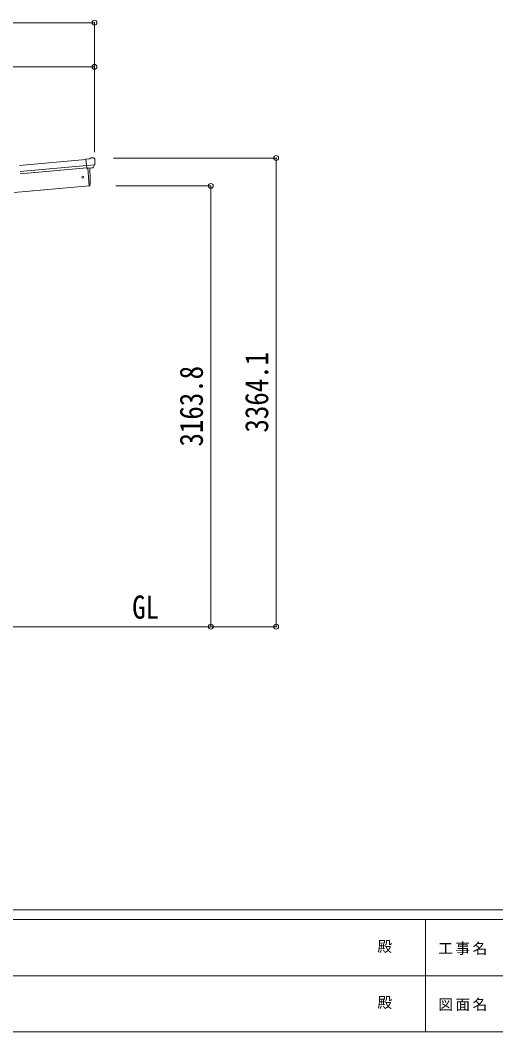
# Model space of a CAD drawing. Units: millimetres at full size. Extents: x -9783 to 33612, y -6828 to 13249.
# Drawn here: x -3378 to 35, y -6828 to 433 of the extents above; entities that cross this region are included whole.
import ezdxf
from ezdxf.enums import TextEntityAlignment as Align

# ---------------------------------------------------------------- set-up
doc = ezdxf.new("R2010")
doc.units = ezdxf.units.MM
doc.header["$LTSCALE"] = 35
doc.header["$PDMODE"] = 32
doc.header["$PDSIZE"] = 35
for name, color, linetype, lineweight in [('0-0_0', 7, 'Continuous', 9), ('0-1_本体', 4, 'Continuous', 9), ('0-2_部品', 7, 'Continuous', 9), ('0-A_寸法', 6, 'Continuous', 9), ('F-0_240', 7, 'Continuous', 9)]:
    doc.layers.add(name, color=color, linetype=linetype, lineweight=lineweight)
doc.styles.add('ＭＳ ゴシック', font='')
doc.styles.get('ＭＳ ゴシック').set_extended_font_data('MS Gothic')

msp = doc.modelspace()

# ---------------------------------------------------------------- linework, layer by layer
at = {"layer": '0-0_0', "color": 6}
for p, q in [((-1540.83, -3920.32), (-1540.83, -556.22)), ((-2009.85, -756.52), (-2009.85, -3920.32))]:
    msp.add_line(p, q, dxfattribs=at)
at = {"layer": '0-0_0'}
msp.add_line((-8255.19, -3920.32), (-2248.52, -3920.32), dxfattribs=at)
at = {"layer": '0-1_本体'}
for p, q in [((-3383.37, -610.33), (-2906.06, -567.01)), ((-3379.47, -653.36), (-2902.35, -610.06)), ((-3377.95, -670.08), (-2900.83, -626.78)), ((-2893.62, -628.93), (-2882.45, -756.54)), ((-3420.4, -803.6), (-2882.45, -756.54))]:
    msp.add_line(p, q, dxfattribs=at)
at = {"layer": '0-2_部品'}
for p, q in [((-2879.68, -562.56), (-2906.25, -564.88)), ((-2900.59, -629.55), (-2906.25, -564.88)), ((-2879.68, -562.56), (-2867.96, -555.79)), ((-2853.06, -554.21), (-2866.72, -555.4)), ((-2843.92, -559.96), (-2849.41, -555.36)), ((-2842.86, -562), (-2842.74, -563.34)), ((-2843.38, -604.85), (-2902.3, -610)), ((-2890.63, -628.67), (-2900.59, -629.55)), ((-2893.62, -628.93), (-2882.45, -756.54)), ((-2857.02, -625.73), (-2864.73, -626.41)), ((-2854.63, -624.33), (-2843.7, -605.4)), ((-2882.45, -756.54), (-2880.4, -756.29))]:
    msp.add_line(p, q, dxfattribs=at)
for points in [[(-2890.63, -628.67), (-2890.36, -628.74), (-2864.98, -626.52), (-2864.73, -626.41)], [(-2843.31, -604.22), (-2843.6, -605.2), (-2843.7, -605.4)]]:
    msp.add_lwpolyline(points, dxfattribs=at)
msp.add_circle((-2928.14, -693.28), 6.5, dxfattribs=at)
for centre, radius, start, end in [((-2866.46, -558.39), 3, 95, 120), ((-2852.62, -559.19), 5, 50.00648, 94.99352), ((-3044.37, -580.98), 202.4, 353.4085, 5), ((-3776.22, -700.72), 900, 356.63919, 4.64986), ((-2880.76, -753.31), 3, 277, 356.63919)]:
    msp.add_arc(centre, radius, start, end, dxfattribs=at)
for centre, major_axis, ratio, start_param, end_param in [((-2838.53, -557.96), (-15.35, 3.44), 0.101033, 5.9751426, 5.9753737), ((-2845.85, -562.26), (2.71, -1.31), 0.997474, 0.5366567, 1.3225652), ((-2857.29, -622.74), (1.62, -2.54), 0.997631, 5.8041905, 5.8929484), ((-2857.36, -622.63), (-3.5, 2.17), 0.650902, 2.1145521, 2.1873627), ((-2857.23, -622.83), (1.62, -2.54), 0.997631, 5.965759, 6.7621801)]:
    msp.add_ellipse(centre, major_axis=major_axis, ratio=ratio, start_param=start_param, end_param=end_param, dxfattribs=at)
at = {"layer": '0-A_寸法'}
for p, q in [((-7658.86, 415.3), (-2844.86, 415.3)), ((-2844.86, 415.3), (-2844.86, -513.55)), ((-5243.86, 98.68), (-2844.86, 98.68)), ((-2844.86, 98.68), (-2844.86, -122.33)), ((-1540.83, -556.22), (-2707.86, -556.22)), ((-2009.85, -756.52), (-2691.15, -756.52)), ((-2009.85, -3920.32), (-2338.67, -3920.32)), ((-1540.83, -3920.32), (-2009.85, -3920.32))]:
    msp.add_line(p, q, dxfattribs=at)
for p in [(-2844.86, 415.3), (-2844.86, 98.68), (-1540.83, -556.22), (-2009.85, -756.52), (-2009.85, -3920.32), (-1540.83, -3920.32)]:
    msp.add_point(p, dxfattribs=at)
at = {"layer": 'F-0_240', "color": 5}
for p, q in [((-9783.03, -5953.1), (9396.97, -5953.1)), ((-9783.03, -6023.1), (6285.75, -6023.1)), ((-469.25, -6023.1), (-469.25, -6828.1)), ((-3969.25, -6425.6), (3205.75, -6425.6)), ((-9783.03, -6828.1), (9396.97, -6828.1))]:
    msp.add_line(p, q, dxfattribs=at)

# ---------------------------------------------------------------- texts
at = {"layer": '0-0_0', "style": 'ＭＳ ゴシック', "width": 0.85}
msp.add_text('GL', height=166.8, dxfattribs=at).set_placement((-2574.46, -3913.39), align=Align.BOTTOM_LEFT)
at = {"layer": '0-A_寸法', "color": 7, "style": 'ＭＳ ゴシック', "width": 0.85}
for s, p in [('3364.1', (-1547.83, -2527.02)), ('3163.8', (-2016.85, -2627.17))]:
    msp.add_text(s, height=166.8, rotation=90, dxfattribs=at).set_placement(p, align=Align.BOTTOM_LEFT)
at = {"layer": 'F-0_240', "style": 'ＭＳ ゴシック'}
for p in [(-814.24, -6276.85), (-814.24, -6679.35)]:
    msp.add_text('殿', height=76.98, dxfattribs=at).set_placement(p, align=Align.BOTTOM_LEFT)
at = {"layer": 'F-0_240', "char_height": 76.98, "attachment_point": 7, "style": 'ＭＳ ゴシック'}
for s, insert in [('\\T1.17;工事名', (-376.96, -6276.85)), ('\\T1.17;図面名', (-376.96, -6679.35))]:
    msp.add_mtext(s, dxfattribs=dict(at, insert=insert))

doc.saveas('drawing.dxf')
